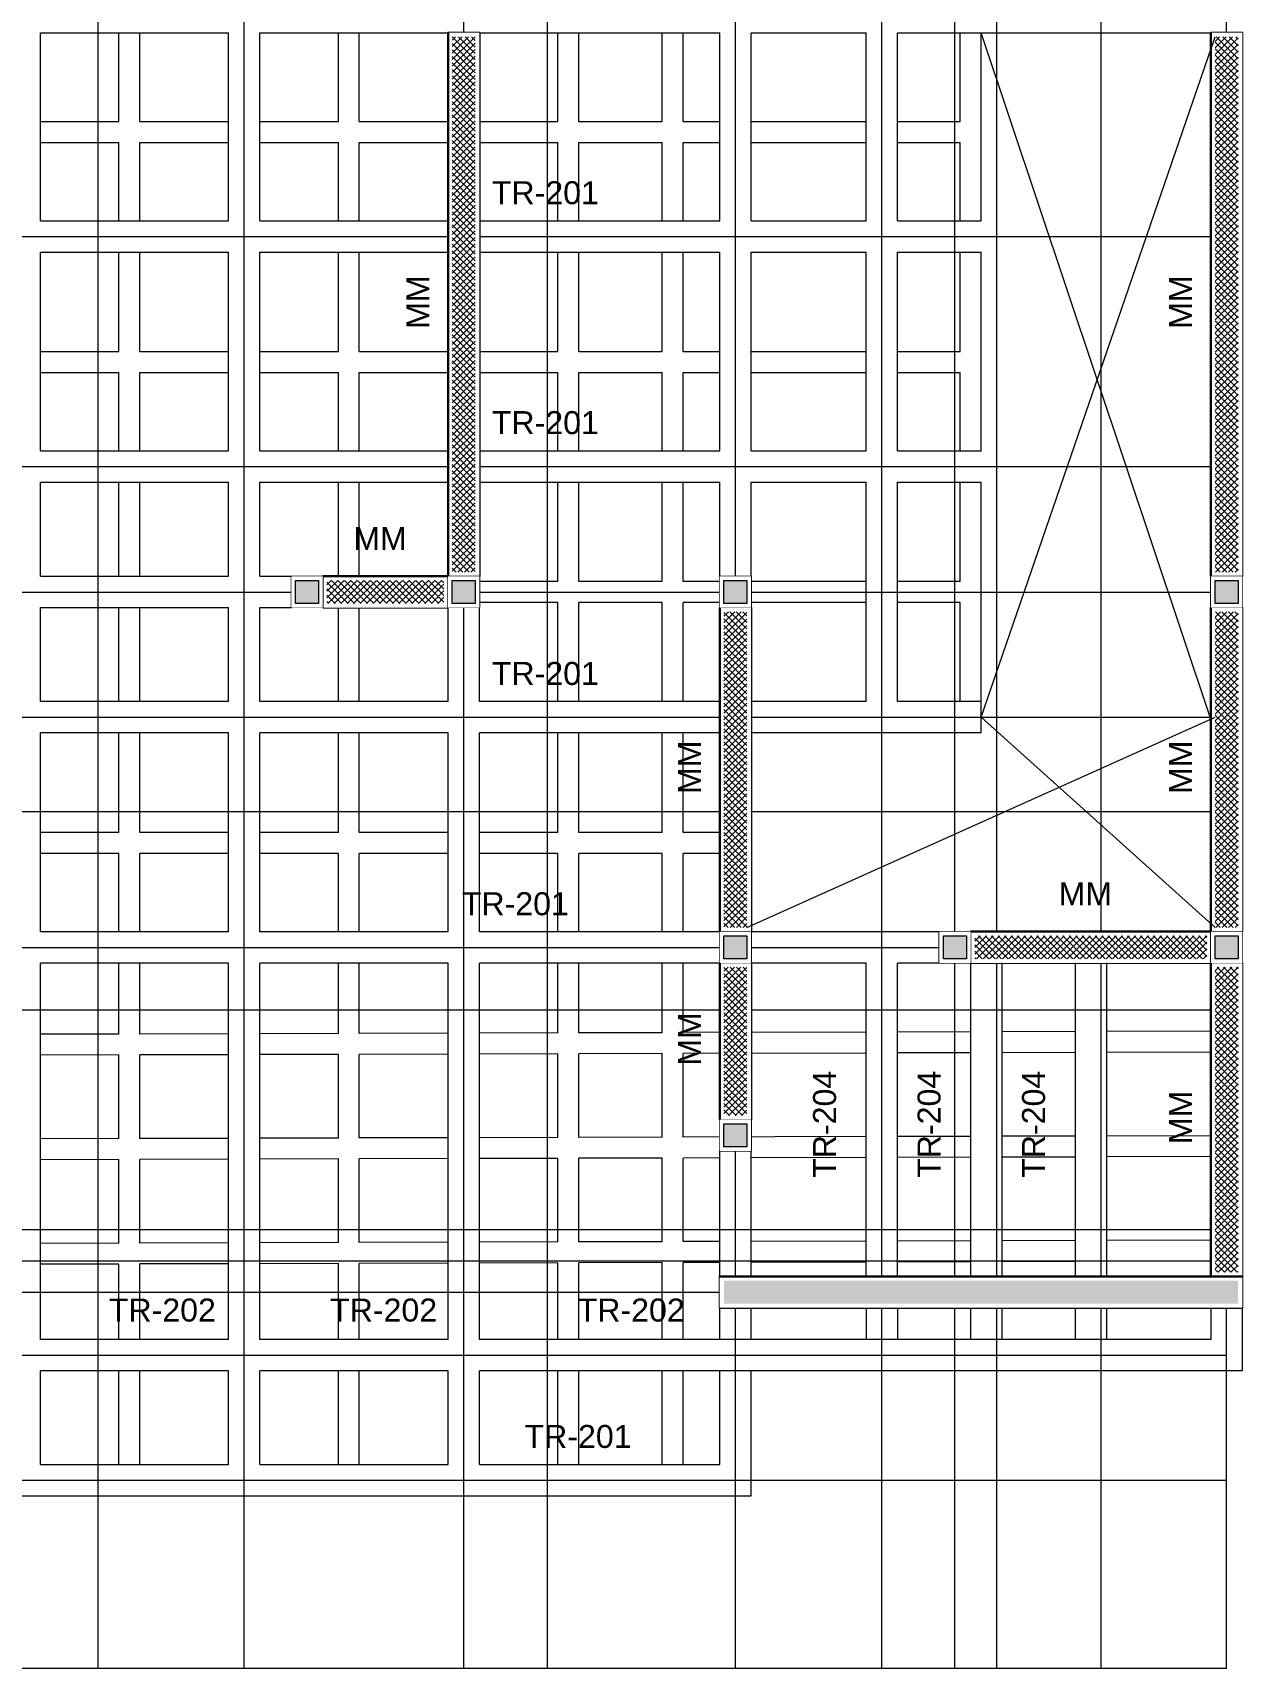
# Model space of a CAD drawing. Header units: metres. Extents: x -44 to 49.1, y -18.2 to 16.5.
# Drawn here: x 16.53 to 22.31, y 0.88 to 8.71 of the extents above; entities that cross this region are included whole.
import ezdxf

# ---------------------------------------------------------------- set-up
doc = ezdxf.new("R2010")
doc.units = ezdxf.units.M
doc.set_wipeout_variables(frame=1)
doc.linetypes.add('CENTER2', pattern=[1.125, 0.75, -0.125, 0.125, -0.125])
doc.linetypes.add('HIDDEN', pattern=[9.525, 6.35, -3.175])
for name, color, linetype, lineweight in [('.S-Castillos', 1, 'Continuous', 5), ('.S-Ejes', 251, 'CENTER2', 5), ('.S-Muros', 1, 'Continuous', 30), ('.S-Nervaduras', 86, 'Continuous', 13), ('.S-Textos', 5, 'Continuous', 15), ('.S-Vacios', 6, 'HIDDEN', 5), ('.S-Vigas_Concreto', 2, 'Continuous', 20)]:
    doc.layers.add(name, color=color, linetype=linetype, lineweight=lineweight)
doc.styles.add('General', font='arial.ttf')
doc.styles.add('Texto_Minimo', font='arial.ttf', dxfattribs={"height": 1.8})

# ---------------------------------------------------------------- blocks, each defined once
blk = doc.blocks.new('castillo')
blk.add_lwpolyline([(-0.0751, -0.075), (-0.0751, 0.075), (0.0749, 0.075), (0.0749, -0.075), (-0.0751, -0.075)])
blk.add_wipeout([(-0.0751, -0.075), (0.0749, -0.075), (0.0749, 0.075), (-0.0751, 0.075)])
h = blk.add_hatch(color=256)
h.dxf.hatch_style = 1
h.paths.add_polyline_path([(-0.0551, -0.055), (-0.0551, 0.055), (0.0549, 0.055), (0.0549, -0.055)])
blk.add_lwpolyline([(-0.0551, -0.055), (-0.0551, 0.055), (0.0549, 0.055), (0.0549, -0.055)], close=True)
blk = doc.blocks.new('*U168')
blk.add_lwpolyline([(-0.0751, -0.075), (-0.0751, 0.075), (0.0749, 0.075), (0.0749, -0.075), (-0.0751, -0.075)])
blk.add_wipeout([(-0.0751, -0.075), (0.0749, -0.075), (0.0749, 0.075), (-0.0751, 0.075)])
h = blk.add_hatch(color=256)
h.dxf.hatch_style = 1
h.paths.add_polyline_path([(-0.0551, -0.055), (-0.0551, 0.055), (0.0549, 0.055), (0.0549, -0.055)])
blk.add_lwpolyline([(-0.0551, -0.055), (-0.0551, 0.055), (0.0549, 0.055), (0.0549, -0.055)], close=True)
blk = doc.blocks.new('*U1122')
for points in [[(-0.5, -0.075), (0.1, -0.075), (0.1, 0.075), (-0.5, 0.075)], [(-0.48, -0.055), (0.08, -0.055), (0.08, 0.055), (-0.48, 0.055)]]:
    blk.add_lwpolyline(points, close=True)
blk.add_wipeout([(-0.5, -0.075), (0.1, -0.075), (0.1, 0.075), (-0.5, 0.075)])
at = {"linetype": 'ByBlock', "lineweight": 5}
h = blk.add_hatch(dxfattribs=at)
h.set_pattern_fill('ANSI37', color=2, scale=0.0069)
h.set_pattern_definition([(45, (-0.4, -2e-16), (-0.0154909, 0.0154909), []), (135, (-0.4, -2e-16), (-0.0154909, -0.0154909), [])])
h.paths.add_polyline_path([(0.08, -0.055), (0.08, 0.055), (-0.48, 0.055), (-0.48, -0.055)])
blk.add_line((-0.5, 0.075), (0.1, 0.075))
blk = doc.blocks.new('*U1123')
for points in [[(-0.65, -0.075), (0.5, -0.075), (0.5, 0.075), (-0.65, 0.075)], [(-0.63, -0.055), (0.48, -0.055), (0.48, 0.055), (-0.63, 0.055)]]:
    blk.add_lwpolyline(points, close=True)
blk.add_wipeout([(-0.65, -0.075), (0.5, -0.075), (0.5, 0.075), (-0.65, 0.075)])
at = {"linetype": 'ByBlock', "lineweight": 5}
h = blk.add_hatch(dxfattribs=at)
h.set_pattern_fill('ANSI37', color=2, scale=0.0069)
h.set_pattern_definition([(45, (-0.15, -8e-17), (-0.01549094, 0.01549094), []), (135, (-0.15, -8e-17), (-0.01549094, -0.01549094), [])])
h.paths.add_polyline_path([(0.48, -0.055), (0.48, 0.055), (-0.63, 0.055), (-0.63, -0.055)])
blk.add_line((-0.65, 0.075), (0.5, 0.075))
blk = doc.blocks.new('*U1107')
for points in [[(-0.5, -0.075), (2.1, -0.075), (2.1, 0.075), (-0.5, 0.075)], [(-0.48, -0.055), (2.08, -0.055), (2.08, 0.055), (-0.48, 0.055)]]:
    blk.add_lwpolyline(points, close=True)
blk.add_wipeout([(-0.5, -0.075), (2.1, -0.075), (2.1, 0.075), (-0.5, 0.075)])
at = {"linetype": 'ByBlock', "lineweight": 5}
h = blk.add_hatch(dxfattribs=at)
h.set_pattern_fill('ANSI37', color=2, scale=0.0069)
h.set_pattern_definition([(45, (1.6, 9e-16), (-0.01549094, 0.01549094), []), (135, (1.6, 9e-16), (-0.01549094, -0.01549094), [])])
h.paths.add_polyline_path([(2.08, -0.055), (2.08, 0.055), (-0.48, 0.055), (-0.48, -0.055)])
blk.add_line((-0.5, 0.075), (2.1, 0.075))
blk = doc.blocks.new('*U1106')
for points in [[(-0.5, -0.075), (1.05, -0.075), (1.05, 0.075), (-0.5, 0.075)], [(-0.48, -0.055), (1.03, -0.055), (1.03, 0.055), (-0.48, 0.055)]]:
    blk.add_lwpolyline(points, close=True)
blk.add_wipeout([(-0.5, -0.075), (1.05, -0.075), (1.05, 0.075), (-0.5, 0.075)])
at = {"linetype": 'ByBlock', "lineweight": 5}
h = blk.add_hatch(dxfattribs=at)
h.set_pattern_fill('ANSI37', color=2, scale=0.0069)
h.set_pattern_definition([(45, (0.55, 3e-16), (-0.01549094, 0.01549094), []), (135, (0.55, 3e-16), (-0.01549094, -0.01549094), [])])
h.paths.add_polyline_path([(1.03, -0.055), (1.03, 0.055), (-0.48, 0.055), (-0.48, -0.055)])
blk.add_line((-0.5, 0.075), (1.05, 0.075))
blk = doc.blocks.new('*U1129')
for points in [[(-0.5, -0.075), (0.25, -0.075), (0.25, 0.075), (-0.5, 0.075)], [(-0.48, -0.055), (0.23, -0.055), (0.23, 0.055), (-0.48, 0.055)]]:
    blk.add_lwpolyline(points, close=True)
blk.add_wipeout([(-0.5, -0.075), (0.25, -0.075), (0.25, 0.075), (-0.5, 0.075)])
at = {"linetype": 'ByBlock', "lineweight": 5}
h = blk.add_hatch(dxfattribs=at)
h.set_pattern_fill('ANSI37', color=2, scale=0.0069)
h.set_pattern_definition([(45, (-0.25, -1e-16), (-0.0154909, 0.0154909), []), (135, (-0.25, -1e-16), (-0.0154909, -0.0154909), [])])
h.paths.add_polyline_path([(0.23, -0.055), (0.23, 0.055), (-0.48, 0.055), (-0.48, -0.055)])
blk.add_line((-0.5, 0.075), (0.25, 0.075))
blk = doc.blocks.new('*U1120')
for points in [[(-0.5, -0.075), (1, -0.075), (1, 0.075), (-0.5, 0.075)], [(-0.48, -0.055), (0.98, -0.055), (0.98, 0.055), (-0.48, 0.055)]]:
    blk.add_lwpolyline(points, close=True)
blk.add_wipeout([(-0.5, -0.075), (1, -0.075), (1, 0.075), (-0.5, 0.075)])
at = {"linetype": 'ByBlock', "lineweight": 5}
h = blk.add_hatch(dxfattribs=at)
h.set_pattern_fill('ANSI37', color=2, scale=0.0069)
h.set_pattern_definition([(45, (0.5, 3e-16), (-0.01549094, 0.01549094), []), (135, (0.5, 3e-16), (-0.01549094, -0.01549094), [])])
h.paths.add_polyline_path([(0.98, -0.055), (0.98, 0.055), (-0.48, 0.055), (-0.48, -0.055)])
blk.add_line((-0.5, 0.075), (1, 0.075))
blk = doc.blocks.new('*U1170')
for points in [[(-0.5, -0.075), (2, -0.075), (2, 0.075), (-0.5, 0.075)], [(-0.48, -0.055), (1.98, -0.055), (1.98, 0.055), (-0.48, 0.055)]]:
    blk.add_lwpolyline(points, close=True)
blk.add_wipeout([(-0.5, -0.075), (2, -0.075), (2, 0.075), (-0.5, 0.075)])
at = {"linetype": 'ByBlock', "lineweight": 5}
h = blk.add_hatch(color=256, dxfattribs=at)
h.dxf.hatch_style = 1
h.paths.add_polyline_path([(1.98, -0.055), (1.98, 0.055), (-0.48, 0.055), (-0.48, -0.055)])
blk.add_line((-0.5, 0.075), (2, 0.075))

msp = doc.modelspace()

# ---------------------------------------------------------------- linework, layer by layer
at = {"layer": '.S-Ejes', "ltscale": 15}
for p, q in [((20.94, 0.883), (20.94, 15.3611)), ((16.84, 0.883), (16.84, 15.1829)), ((17.54, 0.883), (17.54, 15.1829)), ((18.59, 0.883), (18.59, 15.1829)), ((18.99, 0.883), (18.99, 15.1829)), ((19.89, 0.883), (19.89, 15.1829)), ((20.59, 0.883), (20.59, 15.1829)), ((21.14, 0.883), (21.14, 15.1829)), ((21.64, 0.883), (21.64, 15.1829)), ((22.24, 0.883), (22.24, 15.1829)), ((12.1888, 7.7325), (22.24, 7.7325)), ((12.1888, 6.6325), (22.24, 6.6325)), ((12.1888, 6.0308), (22.24, 6.0308)), ((12.1888, 5.4325), (22.24, 5.4325)), ((12.1888, 4.9825), (22.24, 4.9825)), ((12.1888, 4.3308), (22.24, 4.3308)), ((11.781, 4.0325), (22.24, 4.0325)), ((12.1888, 2.9825), (22.24, 2.9825)), ((12.1068, 2.8325), (22.24, 2.8325)), ((12.1888, 2.6825), (22.24, 2.6825)), ((11.7829, 2.3808), (22.24, 2.3808)), ((12.1888, 1.7825), (22.24, 1.7825)), ((12.1888, 0.883), (22.24, 0.883))]:
    msp.add_line(p, q, dxfattribs=at)
at = {"layer": '.S-Nervaduras'}
for p, q in [((16.94, 8.2825), (16.94, 8.7075)), ((17.04, 8.2825), (17.04, 8.7075)), ((17.99, 8.2825), (17.99, 8.7075)), ((18.09, 8.2825), (18.09, 8.7075)), ((19.04, 8.2825), (19.04, 8.7075)), ((19.14, 8.2825), (19.14, 8.7075)), ((19.54, 8.2825), (19.54, 8.7075)), ((19.64, 8.2825), (19.64, 8.7075)), ((20.965, 8.2825), (20.965, 8.7075)), ((21.065, 8.2825), (21.065, 8.7075)), ((21.065, 7.8075), (21.065, 8.7075)), ((16.565, 8.2825), (16.94, 8.2825)), ((17.04, 8.2825), (17.465, 8.2825)), ((17.615, 8.2825), (17.99, 8.2825)), ((18.09, 8.2825), (19.04, 8.2825)), ((19.14, 8.2825), (19.54, 8.2825)), ((19.64, 8.2825), (19.815, 8.2825)), ((19.965, 8.2825), (20.515, 8.2825)), ((20.665, 8.2825), (20.965, 8.2825)), ((22.165, 8.2825), (22.24, 8.2825)), ((16.565, 8.1825), (16.94, 8.1825)), ((16.94, 7.8075), (16.94, 8.1825)), ((17.04, 8.1825), (17.465, 8.1825)), ((17.04, 7.8075), (17.04, 8.1825)), ((17.615, 8.1825), (17.99, 8.1825)), ((17.99, 7.8075), (17.99, 8.1825)), ((18.09, 8.1825), (19.04, 8.1825)), ((18.09, 7.8075), (18.09, 8.1825)), ((19.04, 7.8075), (19.04, 8.1825)), ((19.14, 8.1825), (19.54, 8.1825)), ((19.14, 7.8075), (19.14, 8.1825)), ((19.54, 7.8075), (19.54, 8.1825)), ((19.64, 8.1825), (19.815, 8.1825)), ((19.64, 7.8075), (19.64, 8.1825)), ((19.965, 8.1825), (20.515, 8.1825)), ((20.665, 8.1825), (20.965, 8.1825)), ((20.965, 7.8075), (20.965, 8.1825)), ((22.165, 8.1825), (22.24, 8.1825)), ((16.94, 7.1825), (16.94, 7.6575)), ((17.04, 7.1825), (17.04, 7.6575)), ((17.99, 7.1825), (17.99, 7.6575)), ((18.09, 7.1825), (18.09, 7.6575)), ((19.04, 7.1825), (19.04, 7.6575)), ((19.14, 7.1825), (19.14, 7.6575)), ((19.54, 7.1825), (19.54, 7.6575)), ((19.64, 7.1825), (19.64, 7.6575)), ((20.965, 7.1825), (20.965, 7.6575)), ((21.065, 7.1825), (21.065, 7.6575)), ((16.565, 7.1825), (16.94, 7.1825)), ((17.04, 7.1825), (17.465, 7.1825)), ((17.615, 7.1825), (17.99, 7.1825)), ((18.09, 7.1825), (19.04, 7.1825)), ((19.14, 7.1825), (19.54, 7.1825)), ((19.64, 7.1825), (19.815, 7.1825)), ((19.965, 7.1825), (20.515, 7.1825)), ((20.665, 7.1825), (20.965, 7.1825)), ((21.065, 6.7075), (21.065, 7.1825)), ((22.165, 7.1825), (22.24, 7.1825)), ((16.565, 7.0825), (16.94, 7.0825)), ((16.94, 6.7075), (16.94, 7.0825)), ((17.04, 7.0825), (17.465, 7.0825)), ((17.04, 6.7075), (17.04, 7.0825)), ((17.615, 7.0825), (17.99, 7.0825)), ((17.99, 6.7075), (17.99, 7.0825)), ((18.09, 7.0825), (19.04, 7.0825)), ((18.09, 6.7075), (18.09, 7.0825)), ((19.04, 6.7075), (19.04, 7.0825)), ((19.14, 7.0825), (19.54, 7.0825)), ((19.14, 6.7075), (19.14, 7.0825)), ((19.54, 6.7075), (19.54, 7.0825)), ((19.64, 7.0825), (19.815, 7.0825)), ((19.64, 6.7075), (19.64, 7.0825)), ((19.965, 7.0825), (20.515, 7.0825)), ((20.665, 7.0825), (20.965, 7.0825)), ((20.965, 6.7075), (20.965, 7.0825)), ((22.165, 7.0825), (22.24, 7.0825)), ((16.94, 6.1075), (16.94, 6.5575)), ((17.04, 6.1075), (17.04, 6.5575)), ((17.99, 6.0821), (17.99, 6.5575)), ((18.09, 6.0821), (18.09, 6.5575)), ((19.04, 6.0821), (19.04, 6.5575)), ((19.14, 6.0821), (19.14, 6.5575)), ((19.54, 6.0821), (19.54, 6.5575)), ((19.64, 6.0821), (19.64, 6.5575)), ((20.965, 6.0821), (20.965, 6.5575)), ((21.065, 6.0821), (21.065, 6.5575)), ((19.04, 6.0821), (18.09, 6.0821)), ((19.54, 6.0821), (19.14, 6.0821)), ((19.815, 6.0821), (19.64, 6.0821)), ((20.515, 6.0821), (19.965, 6.0821)), ((20.965, 6.0821), (20.665, 6.0821)), ((21.065, 5.5075), (21.065, 6.0821)), ((22.24, 6.0821), (22.165, 6.0821)), ((16.94, 5.5075), (16.94, 5.9575)), ((17.04, 5.5075), (17.04, 5.9575)), ((17.99, 5.5075), (17.99, 5.9821)), ((18.515, 5.9821), (18.09, 5.9821)), ((18.09, 5.5075), (18.09, 5.9821)), ((19.04, 5.9821), (18.665, 5.9821)), ((19.04, 5.5075), (19.04, 5.9821)), ((19.54, 5.9821), (19.14, 5.9821)), ((19.14, 5.5075), (19.14, 5.9821)), ((19.54, 5.5075), (19.54, 5.9821)), ((19.64, 5.5075), (19.64, 5.9821)), ((19.815, 5.9821), (19.64, 5.9821)), ((20.515, 5.9821), (19.965, 5.9821)), ((20.965, 5.9821), (20.665, 5.9821)), ((20.965, 5.5075), (20.965, 5.9821)), ((22.24, 5.9821), (22.165, 5.9821)), ((16.94, 4.8808), (16.94, 5.3575)), ((17.04, 4.8808), (17.04, 5.3575)), ((17.99, 4.8808), (17.99, 5.3575)), ((18.09, 4.8808), (18.09, 5.3575)), ((19.04, 4.8808), (19.04, 5.3575)), ((19.14, 4.8808), (19.14, 5.3575)), ((19.54, 4.8808), (19.54, 5.3575)), ((19.64, 4.8808), (19.64, 5.3575)), ((16.94, 4.8808), (16.565, 4.8808)), ((17.465, 4.8808), (17.04, 4.8808)), ((17.99, 4.8808), (17.615, 4.8808)), ((18.515, 4.8808), (18.09, 4.8808)), ((19.04, 4.8808), (18.665, 4.8808)), ((19.54, 4.8808), (19.14, 4.8808)), ((19.815, 4.8808), (19.64, 4.8808)), ((22.24, 4.8808), (22.165, 4.8808)), ((16.94, 4.7808), (16.565, 4.7808)), ((16.94, 4.4058), (16.94, 4.7808)), ((17.465, 4.7808), (17.04, 4.7808)), ((17.04, 4.4058), (17.04, 4.7808)), ((17.99, 4.7808), (17.615, 4.7808)), ((17.99, 4.4058), (17.99, 4.7808)), ((18.515, 4.7808), (18.09, 4.7808)), ((18.09, 4.4058), (18.09, 4.7808)), ((19.04, 4.7808), (18.665, 4.7808)), ((19.04, 4.4058), (19.04, 4.7808)), ((19.54, 4.7808), (19.14, 4.7808)), ((19.14, 4.4058), (19.14, 4.7808)), ((19.54, 4.4058), (19.54, 4.7808)), ((19.64, 4.4058), (19.64, 4.7808)), ((19.815, 4.7808), (19.64, 4.7808)), ((22.24, 4.7808), (22.165, 4.7808)), ((21.04, 4.4058), (21.04, 4.4075)), ((21.14, 4.4058), (21.14, 4.4075)), ((21.54, 4.4058), (21.54, 4.4075)), ((21.64, 4.4058), (21.64, 4.4075)), ((16.94, 3.9169), (16.94, 4.2558)), ((17.04, 3.9171), (17.04, 4.2558)), ((17.99, 3.9196), (17.99, 4.2558)), ((18.09, 3.9199), (18.09, 4.2558)), ((19.04, 3.9224), (19.04, 4.2558)), ((19.14, 3.9227), (19.14, 4.2558)), ((19.54, 3.9237), (19.54, 4.2558)), ((19.64, 3.924), (19.64, 4.2558)), ((16.94, 3.9169), (16.565, 3.9159)), ((17.465, 3.9182), (17.04, 3.9171)), ((17.99, 3.9196), (17.615, 3.9186)), ((18.515, 3.921), (18.09, 3.9199)), ((19.04, 3.9224), (18.665, 3.9214)), ((19.54, 3.9237), (19.14, 3.9227)), ((20.515, 3.9263), (19.64, 3.924)), ((21.015, 3.9276), (20.665, 3.9267)), ((21.515, 3.9289), (21.165, 3.928)), ((22.2372, 3.9308), (21.665, 3.9293)), ((16.94, 3.8169), (16.565, 3.8159)), ((16.94, 3.4168), (16.94, 3.8169)), ((17.465, 3.8182), (17.04, 3.8171)), ((17.04, 3.4171), (17.04, 3.8171)), ((17.99, 3.8196), (17.615, 3.8186)), ((17.99, 3.4196), (17.99, 3.8196)), ((18.515, 3.821), (18.09, 3.8199)), ((18.09, 3.4199), (18.09, 3.8199)), ((19.04, 3.8224), (18.665, 3.8214)), ((19.04, 3.4224), (19.04, 3.8224)), ((19.54, 3.8237), (19.14, 3.8227)), ((19.14, 3.4227), (19.14, 3.8227)), ((19.54, 3.4237), (19.54, 3.8237)), ((20.515, 3.8263), (19.64, 3.824)), ((19.64, 3.424), (19.64, 3.824)), ((21.015, 3.8276), (20.665, 3.8267)), ((21.515, 3.8289), (21.165, 3.828)), ((22.2375, 3.8308), (21.665, 3.8293)), ((16.94, 3.4168), (16.565, 3.4159)), ((17.465, 3.4182), (17.04, 3.4171)), ((17.99, 3.4196), (17.615, 3.4186)), ((18.515, 3.421), (18.09, 3.4199)), ((19.04, 3.4224), (18.665, 3.4214)), ((19.54, 3.4237), (19.14, 3.4227)), ((20.515, 3.4263), (19.64, 3.424)), ((21.015, 3.4276), (20.665, 3.4267)), ((21.515, 3.4289), (21.165, 3.428)), ((22.2385, 3.4308), (21.665, 3.4293)), ((16.94, 3.3168), (16.565, 3.3159)), ((16.94, 2.9168), (16.94, 3.3168)), ((17.465, 3.3182), (17.04, 3.3171)), ((17.04, 2.9171), (17.04, 3.3171)), ((17.99, 3.3196), (17.615, 3.3186)), ((17.99, 2.9196), (17.99, 3.3196)), ((18.515, 3.321), (18.09, 3.3199)), ((18.09, 2.9199), (18.09, 3.3199)), ((19.04, 3.3224), (18.665, 3.3214)), ((19.04, 2.9224), (19.04, 3.3224)), ((19.54, 3.3237), (19.14, 3.3227)), ((19.14, 2.9227), (19.14, 3.3227)), ((19.54, 2.9237), (19.54, 3.3237)), ((19.81, 3.3244), (19.64, 3.324)), ((19.64, 2.924), (19.64, 3.324)), ((20.515, 3.3263), (19.965, 3.3248)), ((21.015, 3.3276), (20.665, 3.3267)), ((21.515, 3.3289), (21.165, 3.328)), ((22.2388, 3.3308), (21.665, 3.3293)), ((16.94, 2.9168), (16.565, 2.9159)), ((17.465, 2.9182), (17.04, 2.9171)), ((17.99, 2.9196), (17.615, 2.9186)), ((18.515, 2.921), (18.09, 2.9199)), ((19.04, 2.9224), (18.665, 2.9214)), ((19.54, 2.9237), (19.14, 2.9227)), ((19.81, 2.9244), (19.64, 2.924)), ((20.515, 2.9263), (19.965, 2.9248)), ((21.015, 2.9276), (20.665, 2.9267)), ((21.515, 2.9289), (21.165, 2.928)), ((22.2398, 2.9308), (21.665, 2.9293)), ((16.94, 2.8168), (16.565, 2.8159)), ((16.94, 2.4558), (16.94, 2.8168)), ((17.465, 2.8182), (17.04, 2.8171)), ((17.04, 2.4558), (17.04, 2.8171)), ((17.99, 2.8196), (17.615, 2.8186)), ((17.99, 2.4558), (17.99, 2.8196)), ((18.515, 2.821), (18.09, 2.8199)), ((18.09, 2.4558), (18.09, 2.8199)), ((19.04, 2.8224), (18.665, 2.8214)), ((19.04, 2.4558), (19.04, 2.8224)), ((19.54, 2.8237), (19.14, 2.8227)), ((19.14, 2.4558), (19.14, 2.8227)), ((19.54, 2.4558), (19.54, 2.8237)), ((19.81, 2.8244), (19.64, 2.824)), ((19.64, 2.4558), (19.64, 2.824)), ((20.515, 2.8263), (19.965, 2.8248)), ((21.015, 2.8276), (20.665, 2.8267)), ((21.515, 2.8289), (21.165, 2.828)), ((22.2401, 2.8308), (21.665, 2.8293)), ((16.94, 1.8575), (16.94, 2.3058)), ((17.04, 1.8575), (17.04, 2.3058)), ((17.99, 1.8575), (17.99, 2.3058)), ((18.09, 1.8575), (18.09, 2.3058)), ((19.04, 1.8575), (19.04, 2.3058)), ((19.14, 1.8575), (19.14, 2.3058)), ((19.54, 1.8575), (19.54, 2.3058)), ((19.64, 1.8575), (19.64, 2.3058))]:
    msp.add_line(p, q, dxfattribs=at)
at = {"layer": '.S-Vigas_Concreto'}
for p, q in [((16.565, 7.8075), (16.565, 8.7075)), ((16.565, 8.7075), (17.465, 8.7075)), ((17.465, 7.8075), (17.465, 8.7075)), ((17.615, 7.8075), (17.615, 8.7075)), ((17.615, 8.7075), (19.815, 8.7075)), ((19.815, 7.8075), (19.815, 8.7075)), ((19.965, 7.8075), (19.965, 8.7075)), ((19.965, 8.7075), (20.515, 8.7075)), ((20.515, 7.8075), (20.515, 8.7075)), ((20.665, 7.8075), (20.665, 8.7075)), ((20.665, 8.7075), (22.24, 8.7075)), ((16.565, 7.8075), (17.465, 7.8075)), ((17.615, 7.8075), (19.815, 7.8075)), ((19.965, 7.8075), (20.515, 7.8075)), ((20.665, 7.8075), (21.065, 7.8075)), ((22.165, 7.8075), (22.24, 7.8075)), ((16.565, 6.7075), (16.565, 7.6575)), ((16.565, 7.6575), (17.465, 7.6575)), ((17.465, 6.7075), (17.465, 7.6575)), ((17.615, 6.7075), (17.615, 7.6575)), ((17.615, 7.6575), (19.815, 7.6575)), ((19.815, 6.7075), (19.815, 7.6575)), ((19.965, 6.7075), (19.965, 7.6575)), ((19.965, 7.6575), (20.515, 7.6575)), ((20.515, 6.7075), (20.515, 7.6575)), ((20.665, 6.7075), (20.665, 7.6575)), ((20.665, 7.6575), (21.065, 7.6575)), ((22.165, 7.6575), (22.24, 7.6575)), ((16.565, 6.7075), (17.465, 6.7075)), ((17.615, 6.7075), (19.815, 6.7075)), ((19.965, 6.7075), (20.515, 6.7075)), ((20.665, 6.7075), (21.065, 6.7075)), ((22.165, 6.7075), (22.24, 6.7075)), ((16.565, 6.5575), (17.465, 6.5575)), ((16.565, 6.1075), (16.565, 6.5575)), ((17.465, 6.1075), (17.465, 6.5575)), ((17.615, 6.5575), (19.815, 6.5575)), ((17.615, 6.1075), (17.615, 6.5575)), ((19.815, 5.5075), (19.815, 6.5575)), ((19.965, 5.5075), (19.965, 6.5575)), ((19.965, 6.5575), (20.515, 6.5575)), ((20.515, 5.5075), (20.515, 6.5575)), ((20.665, 5.5075), (20.665, 6.5575)), ((20.665, 6.5575), (21.065, 6.5575)), ((22.165, 6.5575), (22.24, 6.5575)), ((16.565, 6.1075), (17.465, 6.1075)), ((18.515, 5.5075), (18.515, 6.0325)), ((18.665, 5.5075), (18.665, 6.0325)), ((16.565, 5.5075), (16.565, 5.9575)), ((16.565, 5.9575), (17.465, 5.9575)), ((17.465, 5.5075), (17.465, 5.9575)), ((17.615, 5.5075), (17.615, 5.9575)), ((17.465, 5.5075), (16.565, 5.5075)), ((18.515, 5.5075), (17.615, 5.5075)), ((19.815, 5.5075), (18.665, 5.5075)), ((20.515, 5.5075), (19.965, 5.5075)), ((21.065, 5.5075), (20.665, 5.5075)), ((21.065, 5.3575), (21.065, 5.5075)), ((22.24, 5.5075), (22.165, 5.5075)), ((16.565, 4.4058), (16.565, 5.3575)), ((17.465, 5.3575), (16.565, 5.3575)), ((17.465, 4.4058), (17.465, 5.3575)), ((17.615, 4.4058), (17.615, 5.3575)), ((18.515, 5.3575), (17.615, 5.3575)), ((18.515, 4.4058), (18.515, 5.3575)), ((18.665, 4.4058), (18.665, 5.3575)), ((19.815, 5.3575), (18.665, 5.3575)), ((19.815, 4.4058), (19.815, 5.3575)), ((19.965, 4.4058), (19.965, 5.3575)), ((21.065, 5.3575), (19.965, 5.3575)), ((22.24, 5.3575), (22.165, 5.3575)), ((17.465, 4.4058), (16.565, 4.4058)), ((18.515, 4.4058), (17.615, 4.4058)), ((19.815, 4.4058), (18.665, 4.4058)), ((20.665, 4.4058), (19.965, 4.4058)), ((20.515, 4.4058), (20.515, 4.4075)), ((20.665, 4.4058), (20.665, 4.4075)), ((22.24, 4.4058), (20.665, 4.4058)), ((16.565, 2.4558), (16.565, 4.2558)), ((17.465, 4.2558), (16.565, 4.2558)), ((17.465, 2.4558), (17.465, 4.2558)), ((17.615, 2.4558), (17.615, 4.2558)), ((18.515, 4.2558), (17.615, 4.2558)), ((18.515, 2.4558), (18.515, 4.2558)), ((18.665, 2.4558), (18.665, 4.2558)), ((20.515, 4.2558), (18.665, 4.2558)), ((20.515, 2.6825), (20.515, 4.2558)), ((20.665, 2.6825), (20.665, 4.2558)), ((22.24, 4.2558), (20.665, 4.2558)), ((19.815, 2.6819), (19.815, 3.3575)), ((19.96, 3.3569), (19.96, 3.358)), ((19.815, 2.4558), (19.815, 2.6825)), ((19.965, 2.4558), (19.965, 2.6825)), ((22.165, 2.6825), (22.165, 2.4558)), ((22.315, 2.6825), (22.315, 2.3058)), ((20.515, 2.6075), (20.515, 2.4558)), ((20.665, 2.6075), (20.665, 2.4558)), ((17.465, 2.4558), (16.565, 2.4558)), ((18.515, 2.4558), (17.615, 2.4558)), ((22.165, 2.4558), (18.665, 2.4558)), ((16.565, 1.8575), (16.565, 2.3058)), ((17.465, 2.3058), (16.565, 2.3058)), ((17.465, 1.8575), (17.465, 2.3058)), ((17.615, 1.8575), (17.615, 2.3058)), ((18.515, 2.3058), (17.615, 2.3058)), ((18.515, 1.8575), (18.515, 2.3058)), ((18.665, 1.8575), (18.665, 2.3058)), ((22.315, 2.3058), (18.665, 2.3058)), ((19.815, 1.8575), (19.815, 2.3058)), ((19.965, 1.7075), (19.965, 2.3058)), ((16.565, 1.8575), (17.465, 1.8575)), ((17.615, 1.8575), (18.515, 1.8575)), ((18.665, 1.8575), (19.815, 1.8575)), ((14.5037, 1.7075), (19.965, 1.7075))]:
    msp.add_line(p, q, dxfattribs=at)

# ---------------------------------------------------------------- texts
at = {"layer": '.S-Textos', "ltscale": 0.5, "style": 'Texto_Minimo'}
for s, p in [('TR-201', (18.7241, 7.8871)), ('TR-201', (18.7241, 6.7871)), ('TR-201', (18.7241, 5.5871)), ('TR-201', (18.5806, 4.4855)), ('TR-202', (16.8916, 2.5417)), ('TR-202', (17.9503, 2.5417)), ('TR-202', (19.1348, 2.5417)), ('TR-201', (18.8806, 1.9371))]:
    msp.add_text(s, height=0.11, dxfattribs=at).set_placement(p)
at = {"layer": '.S-Textos', "style": 'General'}
for p in [(18.425, 7.2904), (22.075, 7.2904), (19.725, 5.0654), (22.075, 5.0654), (19.725, 3.7654), (22.075, 3.3904)]:
    msp.add_text('MM', height=0.11, rotation=90, dxfattribs=at).set_placement(p)
for p in [(18.0612, 6.2331), (21.4362, 4.5331)]:
    msp.add_text('MM', height=0.11, dxfattribs=at).set_placement(p)
at = {"layer": '.S-Textos', "ltscale": 0.5, "style": 'Texto_Minimo'}
for p in [(20.3711, 3.2292), (20.8711, 3.2292), (21.3711, 3.2292)]:
    msp.add_text('TR-204', height=0.11, rotation=90, dxfattribs=at).set_placement(p)

# ---------------------------------------------------------------- next in the draw order: block references
at = {"layer": '.S-Muros', "rotation": 90}
for name, p in [('*U1107', (22.24, 6.6075)), ('*U1106', (19.89, 4.9075)), ('*U1129', (19.89, 4.0075))]:
    msp.add_blockref(name, p, dxfattribs=at)
at = {"layer": '.S-Muros'}
for name, p in [('*U1122', (18.415, 6.0325)), ('*U1123', (21.665, 4.3325))]:
    msp.add_blockref(name, p, dxfattribs=at)

# ---------------------------------------------------------------- next in the draw order: linework, layer by layer
at = {"layer": '.S-Vigas_Concreto'}
for p, q in [((21.165, 4.2575), (21.165, 2.4547)), ((21.515, 4.2575), (21.515, 2.455)), ((21.665, 4.2575), (21.665, 2.455))]:
    msp.add_line(p, q, dxfattribs=at)

# ---------------------------------------------------------------- next in the draw order: block references
at = {"layer": '.S-Castillos'}
for p in [(17.8401, 6.0325), (19.8901, 6.0325), (19.8901, 4.3325), (19.8901, 3.4325)]:
    msp.add_blockref('castillo', p, dxfattribs=at)
at = {"layer": '.S-Castillos', "ltscale": 0.5}
msp.add_blockref('*U168', (20.9401, 4.3325), dxfattribs=at)
at = {"layer": '.S-Muros', "rotation": 90}
for name, p in [('*U1107', (18.59, 6.6075)), ('*U1106', (22.24, 4.9075)), ('*U1120', (22.24, 3.2575))]:
    msp.add_blockref(name, p, dxfattribs=at)

# ---------------------------------------------------------------- next in the draw order: linework, layer by layer
at = {"layer": '.S-Vigas_Concreto'}
for p, q in [((17.615, 6.1075), (17.765, 6.1075)), ((17.615, 5.9575), (17.765, 5.9575)), ((21.015, 4.2575), (21.015, 2.4547)), ((19.965, 2.7575), (19.965, 3.3575))]:
    msp.add_line(p, q, dxfattribs=at)

# ---------------------------------------------------------------- next in the draw order: block references
at = {"layer": '.S-Castillos'}
for p in [(18.5901, 6.0325), (22.2401, 4.3325)]:
    msp.add_blockref('castillo', p, dxfattribs=at)
at = {"layer": '.S-Castillos', "ltscale": 0.5}
for p in [(22.24, 6.0325), (19.8901, 4.3325)]:
    msp.add_blockref('*U168', p, dxfattribs=at)

# ---------------------------------------------------------------- next in the draw order: linework, layer by layer
at = {"layer": '.S-Vacios'}
for p, q in [((22.165, 5.4235), (21.065, 8.7075)), ((21.065, 5.4325), (22.185, 8.6875)), ((19.945, 4.4275), (22.185, 5.4325)), ((21.065, 5.4325), (22.185, 4.4275))]:
    msp.add_line(p, q, dxfattribs=at)

# ---------------------------------------------------------------- next in the draw order: block references
at = {"layer": '.S-Muros'}
msp.add_blockref('*U1170', (20.315, 2.6825), dxfattribs=at)

doc.saveas('drawing.dxf')
